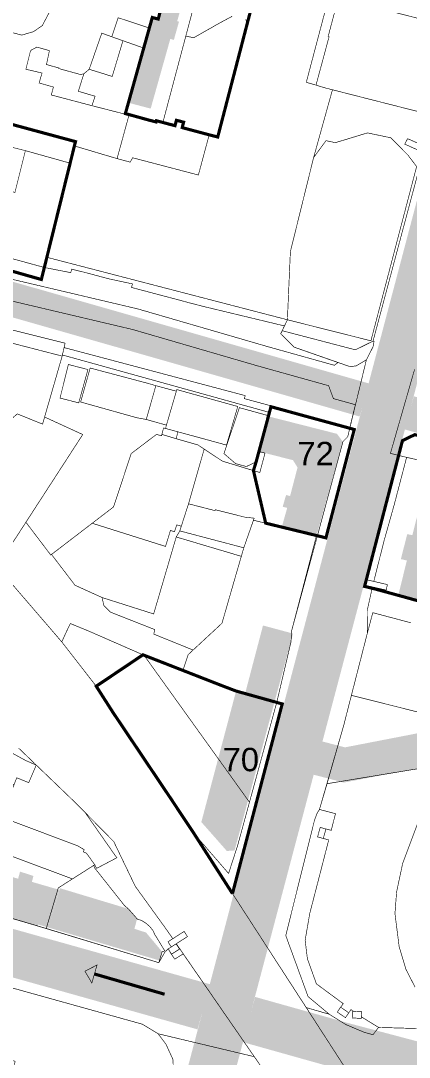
# Model space of a CAD drawing. Header units: millimetres. Extents: x 21689 to 31331, y 37531 to 43751.
# Drawn here: x 26095.1 to 26219.4, y 42694 to 43025.9 of the extents above; entities that cross this region are included whole.
import ezdxf

# ---------------------------------------------------------------- set-up
doc = ezdxf.new("R2010")
doc.units = ezdxf.units.MM
doc.linetypes.add('g5_084', pattern=[0.4, 0.2, -0.2])
for name, color, linetype, lineweight, transparency in [('0.1 ОКН', 1, 'Continuous', 9, 0.4), ('00 Дороги', 252, 'Continuous', 9, 0.2), ('24. ценная дореволюц постройка', 192, 'Continuous', 13, 0.4)]:
    doc.layers.add(name, color=color, linetype=linetype, lineweight=lineweight, transparency=transparency)
for name, color, linetype, lineweight in [('0.15 - Видовые раскрытия', 22, 'Continuous', 9), ('00 границы ОКН', 1, 'Continuous', 40), ('00 номер ОКН', 7, 'Continuous', 15), ('00 Разраб границы', 5, 'g5_084', 50), ('CONTUR', 150, 'Continuous', 9)]:
    doc.layers.add(name, color=color, linetype=linetype, lineweight=lineweight)
doc.styles.get("Standard").update_dxf_attribs({"font": 'arial.ttf'})
doc.linetypes.add('474_2', pattern='A,1,-0.5,[222,geobl2.shx,S=0.1,R=0,X=0,Y=0],-0.5,3', length=5)

# ---------------------------------------------------------------- blocks, each defined once
blk = doc.blocks.new('участки все')
at = {"layer": 'CONTUR', "const_width": 0.2}
for points in [[(3293.876635230001, 5036.166406349999), (3258.139309370003, 5087.953999959995), (3261.714328419999, 5090.239278249995), (3260.649681080002, 5091.895592589994), (3257.02390792, 5089.56109104), (3254.989079540003, 5092.512270499995), (3245.010806590002, 5106.34516202), (3238.14963643, 5120.640329659996), (3226.254849450001, 5132.742554129997), (3207.64886093, 5150.647585549996)], [(3049.041113380001, 5399.048216209994), (3066.578408900001, 5372.739460289995), (3078.65109091, 5357.234471449999), (3107.374617310001, 5320.224345809998), (3113.09150861, 5315.446768599999), (3117.252602799999, 5306.372979279993), (3121.309304400002, 5300.930818119996), (3129.158692240002, 5291.09054723), (3134.572789810001, 5285.477600389997), (3142.064979760002, 5278.432822149996), (3152.965431520002, 5263.435792639997), (3156.908024890003, 5257.725377509996), (3189.283236390002, 5222.129363479995), (3221.499238520002, 5184.625778199996), (3232.521913460001, 5170.426889199997), (3237.834538900003, 5162.105478099999), (3256.27050748, 5134.402974739998), (3263.770529870002, 5123.298050269994), (3273.448505120003, 5108.1397468), (3315.473205480001, 5043.115783129993), (3323.12438768, 5026.208503669994), (3333.412785950001, 5001.280784749994)], [(3337.208914030001, 5341.285229399996), (3321.095101990002, 5280.961509929999), (3321.413498540002, 5280.856633799995), (3321.097233210003, 5279.141463449996), (3318.963099680001, 5274.954109719998), (3312.996088650002, 5250.335289619994), (3311.482698070002, 5248.808451099998), (3295.065599550002, 5188.269366449997), (3294.860982080001, 5184.702472189994), (3290.282977320003, 5165.242420719994), (3281.553597530001, 5133.285837609998), (3277.771314150003, 5119.423644209994), (3274.87416462, 5110.46793549), (3263.770529870002, 5123.298050269994), (3273.448505120003, 5108.1397468), (3299.726401020001, 5067.497077059997), (3307.07411107, 5065.384555839999), (3300.310318920001, 5071.018163259999), (3293.169751690002, 5090.577646589999), (3302.323140910001, 5127.367774209997), (3303.168931950001, 5129.704841529994), (3303.948201270003, 5130.962919159996), (3311.71062753, 5157.894267999996), (3319.241081920001, 5187.309186619998), (3319.213172260003, 5194.629669629998), (3320.813209100001, 5201.815224599996), (3320.919462940001, 5202.223600749996), (3318.86666593, 5202.695036629993), (3319.243835820002, 5204.469274919997), (3321.32662602, 5203.997379779997), (3324.721650080002, 5217.385496989998), (3327.851669940002, 5228.487654389995), (3331.83504192, 5243.726776409996), (3326.654438760001, 5244.996111649999), (3334.386420049999, 5271.897922819997)], [(3306.974046810003, 5391.268576769995), (3299.73382958, 5363.829231639996), (3302.850413370001, 5362.951502699995), (3305.208853470002, 5362.195383659994), (3307.848454770003, 5361.514959969994), (3308.107477270001, 5361.450993239996), (3302.074881430002, 5339.733200089998), (3294.64352093, 5309.606759959999), (3293.689469830002, 5287.791201119995), (3216.804922990003, 5307.778626209998), (3225.740468350003, 5343.402083109999), (3239.18938639, 5339.406118119994), (3243.392049570001, 5338.271756899994), (3244.18346068, 5339.6696495), (3265.209069970002, 5334.147656609996), (3268.66627555, 5347.024818669997), (3271.395550550002, 5346.323021749995), (3280.6196547, 5381.852053589994), (3280.650013460003, 5383.181598979994), (3280.35294334, 5384.026154349995)], [(3276.027552260003, 5384.982393859995), (3271.762534879999, 5382.697683829996), (3263.702087320002, 5378.101072919999), (3261.190619200003, 5378.659533809994), (3267.430427200001, 5402.154169579997)], [(3196.25790601, 5309.943263349996), (3215.985037500003, 5304.521154799993), (3224.380013620001, 5302.882596459997), (3224.676943000002, 5303.988058499999), (3229.319506750002, 5302.846961739997), (3236.460173170002, 5300.927607499994), (3244.12485502, 5299.270231559996), (3243.80762403, 5298.145080279995), (3252.392756600002, 5295.863605459999), (3255.619775250001, 5295.014186199995), (3259.603712950001, 5293.963175309997), (3261.904004090001, 5293.327947939993), (3266.87434939, 5292.041831239999), (3292.69937608, 5285.826346499998), (3292.03579256, 5284.286495569999), (3291.540592600002, 5283.294070519994), (3295.8749919, 5279.007668709994), (3309.870003260003, 5274.103337829998), (3308.716330810002, 5273.210996179994), (3287.22833092, 5279.230069219994), (3245.91195165, 5291.242804609996), (3202.508479030003, 5301.487486419995)], [(3368.000156310002, 5235.552953439998), (3331.83504192, 5243.726776409996), (3326.654438760001, 5244.996111649999), (3334.386420049999, 5271.897922819997)], [(3351.308265210002, 5146.617871249997), (3306.374433310001, 5139.205832209999), (3311.71062753, 5157.894267999996), (3314.167830460003, 5167.506716929995), (3342.12042979, 5160.478658019994)], [(3342.12042979, 5160.478658019994), (3314.167830460003, 5167.506716929995), (3319.241081920001, 5187.309186619998), (3321.013270440003, 5193.982101759996), (3321.013270440003, 5193.982101759996), (3333.183807590002, 5190.745723039996)], [(3335.255717380002, 5126.21351034), (3330.563240380001, 5113.645265219995), (3328.634187430001, 5104.564733549996), (3328.108042960001, 5097.632737209998), (3329.445281700002, 5087.002181389994), (3331.633621930003, 5079.708619159996), (3334.546909010002, 5074.043969209998)], [(3345.379733469999, 5060.507999379995), (3322.85943664, 5061.152825419995), (3317.34152323, 5064.557339229999), (3317.456149060003, 5066.165596339997), (3314.618477060002, 5066.319046769997), (3314.630158690001, 5066.428868739997), (3314.04687504, 5066.867803069996), (3313.331113230001, 5065.838754689997), (3311.757853620001, 5066.932852119993), (3310.72849908, 5067.62861847), (3311.575609150001, 5068.745656369996), (3302.972952420001, 5075.107425309994), (3300.085947970001, 5083.1416914), (3299.366909740002, 5089.082746469998), (3300.848408090002, 5097.670127929996), (3303.920534160003, 5109.563179369994), (3306.918849360002, 5121.207358909996), (3305.175828800002, 5121.66405105), (3305.47229835, 5122.739519799994), (3306.022337930001, 5124.701112709998), (3307.715829070003, 5124.275179169999), (3309.077438660003, 5129.604371199995), (3303.948201270003, 5130.962919159996), (3306.374433310001, 5139.205832209999), (3306.374433310001, 5139.205832209999), (3351.308265210002, 5146.617871249997)], [(3177.43926254, 5104.319779799997), (3213.795918120002, 5093.633014459999), (3252.54640997, 5081.889589299994), (3254.580305610002, 5085.408474369994), (3255.553865490001, 5086.293574449999), (3256.577909610002, 5084.597881509996), (3257.643934740001, 5083.03154679), (3260.359502210002, 5084.699979959994), (3283.09564498, 5051.781599539994), (3252.327811860003, 5059.122759599995), (3247.274739210002, 5062.190153899996), (3199.070121330002, 5075.62834838)], [(3334.546909010002, 5074.043969209998), (3331.633621930003, 5079.708619159996), (3329.445281700002, 5087.002181389994), (3328.108042960001, 5097.632737209998), (3328.634187430001, 5104.564733549996), (3330.563240380001, 5113.645265219995), (3335.255717380002, 5126.21351034)], [(3372.258396380003, 5026.446190799994), (3316.493998310001, 5043.820158579998), (3314.74036765, 5044.237012509999), (3299.726401020001, 5067.497077059997), (3299.726401020001, 5067.497077059997), (3307.07411107, 5065.384555839999), (3312.333767489999, 5062.09399714), (3318.285363130002, 5059.582849759994), (3321.073706170003, 5058.820150069994), (3322.85943664, 5061.152825419995), (3345.379733469999, 5060.507999379995)], [(3257.091023290003, 5050.839763179997), (3254.855944660001, 5055.734023649995), (3252.327811860003, 5059.122759599995), (3252.327811860003, 5059.122759599995), (3283.09564498, 5051.781599539994), (3287.233755360001, 5045.77819261)]]:
    blk.add_lwpolyline(points, dxfattribs=at)
for points in [[(3198.660873550001, 5421.157350049995), (3256.055834250001, 5405.778370599997), (3254.50630076, 5399.932052239994), (3252.321692470003, 5391.795440539993), (3247.790482140001, 5393.02483391), (3247.663160980002, 5392.546779769997), (3243.93686813, 5393.443845329995), (3237.290199540003, 5391.705608309997), (3233.216588440002, 5392.777993539996), (3229.288656770001, 5393.568145869998), (3226.3225069, 5387.943520609995), (3219.370572930002, 5389.779985899993), (3215.251149949999, 5381.983002719993), (3212.421625430001, 5380.056314289999), (3208.694707360002, 5378.953373579999), (3188.736250750001, 5384.289027469996), (3198.660873550001, 5421.157350049995)], [(3241.850047809999, 5353.8154899), (3242.80235364, 5357.230934569997), (3250.46155769, 5384.603867639999), (3252.35393184, 5384.104886969995), (3254.062310360001, 5390.528777609993), (3252.13994302, 5391.028217579995), (3254.50630076, 5399.932052239994), (3256.055834250001, 5405.778370599997), (3267.57912165, 5402.721897099997), (3253.846750560002, 5350.981770509999), (3251.77518261, 5351.533495299999), (3251.65923705, 5351.145267669999), (3249.049628540001, 5351.825232109994), (3243.055180930002, 5353.497034029999), (3241.850047809999, 5353.8154899)], [(3302.850413370001, 5362.951502699995), (3307.038338220002, 5378.487494549998), (3306.739477890002, 5378.562071389999), (3310.007846160003, 5390.862118849996), (3313.404213210001, 5389.970105449997), (3344.054559129999, 5382.140715409994), (3337.14446833, 5354.056312869994), (3314.980652640003, 5359.69573544), (3307.848454770003, 5361.514959969994), (3305.208853470002, 5362.195383659994), (3302.850413370001, 5362.951502699995)], [(3237.486804740001, 5378.42249384), (3239.54020503, 5384.521099089994), (3240.206838310002, 5384.300889619997), (3249.270990020003, 5381.302072349994), (3247.42310262, 5374.910318059999), (3238.133289470003, 5378.192592819999), (3237.486804740001, 5378.42249384)], [(3234.30482903, 5379.601226699997), (3237.486804740001, 5378.42249384), (3238.133289470003, 5378.192592819999), (3241.0774628, 5377.157502419999), (3237.632303210001, 5365.72016651), (3230.277504370003, 5368.022803809996), (3234.30482903, 5379.601226699997)], [(3211.519342390002, 5374.030082829995), (3213.546033180003, 5375.119057979995), (3217.548588760001, 5373.977760369998), (3216.600509910001, 5369.532242679998), (3220.553689160003, 5368.431701519999), (3220.491100220003, 5368.262658579995), (3227.511487510001, 5366.325144709997), (3228.565383050002, 5366.579009089997), (3226.799574040001, 5360.976003769996), (3232.14524079, 5359.384136649999), (3231.168759120003, 5356.349065059999), (3218.13132588, 5359.788725539998), (3218.840058920003, 5362.317893100001), (3214.260084150003, 5363.628033549997), (3215.17887585, 5366.813989819995), (3212.687862130002, 5367.402137729994), (3210.01734844, 5368.02303448), (3211.519342390002, 5374.030082829995)], [(3241.0774628, 5377.157502419999), (3237.632303210001, 5365.72016651), (3230.277504370003, 5368.022803809996), (3228.565383050002, 5366.579009089997), (3226.799574040001, 5360.976003769996), (3232.14524079, 5359.384136649999), (3231.168759120003, 5356.349065059999), (3241.408616619999, 5353.722248509999), (3247.42310262, 5374.910318059999), (3241.0774628, 5377.157502419999)], [(3308.107477270001, 5361.450993239996), (3314.980652640003, 5359.69573544), (3337.14446833, 5354.056312869994), (3340.141538330001, 5353.210414359994), (3337.630668150003, 5343.358787069999), (3332.157894070002, 5345.792606269998), (3331.24099912, 5344.036632729999), (3336.7829919, 5341.551753259999), (3337.208914030001, 5341.285229399996), (3321.095101990002, 5280.961509929999), (3315.452129710001, 5278.157894529999), (3292.03579256, 5284.286495569999), (3293.689469830002, 5287.791201119995), (3320.416480920001, 5281.051901749997), (3335.041112580003, 5336.858389889997), (3332.286709050001, 5340.490593619994), (3326.802018570001, 5346.064619129997), (3319.316073000002, 5347.639258199997), (3309.038026620001, 5344.506614879996), (3306.047892300001, 5345.152405649998), (3302.074881430002, 5339.733200089998), (3308.107477270001, 5361.450993239996)], [(3251.77518261, 5351.533495299999), (3255.848487450002, 5350.441115079993), (3257.721019240002, 5349.952438499997), (3258.187557110003, 5351.685308189997), (3260.498152090001, 5351.069922859998), (3260.041611960001, 5349.336900079993), (3260.180967870001, 5349.294765889993), (3268.66627555, 5347.024818669997), (3265.209069970002, 5334.147656609996), (3244.18346068, 5339.6696495), (3243.392049570001, 5338.271756899994), (3239.18938639, 5339.406118119994), (3243.055180930002, 5353.497034029999), (3249.049628540001, 5351.825232109994), (3251.65923705, 5351.145267669999), (3251.77518261, 5351.533495299999)], [(3191.40512838, 5350.907895379998), (3197.478333970001, 5349.154886689998), (3194.279090960001, 5338.103786779996), (3200.242780750003, 5336.382455489999), (3202.386678680003, 5343.819686399998), (3209.858189200001, 5341.955265749995), (3206.513148570001, 5328.566380149998), (3187.06488187, 5333.914219409998), (3191.40512838, 5350.907895379998)], [(3306.047892300001, 5345.152405649998), (3309.038026620001, 5344.506614879996), (3319.316073000002, 5347.639258199997), (3326.802018570001, 5346.064619129997), (3332.286709050001, 5340.490593619994), (3335.041112580003, 5336.858389889997), (3320.416480920001, 5281.051901749997), (3293.689469830002, 5287.791201119995), (3294.64352093, 5309.606759959999), (3302.074881430002, 5339.733200089998), (3306.047892300001, 5345.152405649998)], [(3332.157894070002, 5345.792606269998), (3337.630668150003, 5343.358787069999), (3336.7829919, 5341.551753259999), (3331.24099912, 5344.036632729999), (3332.157894070002, 5345.792606269998)], [(3181.369771540002, 5313.991265719996), (3183.206082640002, 5320.933202999993), (3185.586876490001, 5330.126820879996), (3186.6266655, 5334.030930419999), (3206.513148570001, 5328.566380149998), (3209.858189200001, 5341.955265749995), (3224.346106740002, 5337.893390699996), (3215.985037500003, 5304.521154799993), (3196.25790601, 5309.943263349996), (3183.441186830001, 5313.429543299993), (3181.369771540002, 5313.991265719996)], [(3128.836295320001, 5312.485657119999), (3125.010389110001, 5314.714258249995), (3127.797838890001, 5317.811601339999), (3169.428740300002, 5304.134030489993), (3200.76781224, 5294.914087789999), (3202.401929610001, 5294.529062869995), (3244.181282950002, 5284.669253599997), (3283.914299660003, 5273.090766819994), (3294.60854085, 5270.09699241), (3306.886144620003, 5266.668970219995), (3308.403020490001, 5262.545712179999), (3315.43309825, 5260.588052089996), (3313.69263279, 5253.374647259995), (3279.892748940002, 5262.542263939998), (3280.197379580001, 5263.497606779995), (3222.242544000001, 5278.885137189995), (3222.55406368, 5280.2903782), (3140.238388140002, 5300.860972119997), (3133.25431579, 5302.557927189998), (3132.337738860002, 5302.781963789996), (3127.408125530001, 5308.687494769998), (3128.836295320001, 5312.485657119999)], [(3228.206125650002, 5251.033603669995), (3216.001883200003, 5256.640519819994), (3215.357117520002, 5254.370374639999), (3207.25718615, 5257.644427129999), (3197.466647640002, 5249.124273039997), (3171.80537214, 5283.667475549999), (3177.27599468, 5287.623740199997), (3221.620729370003, 5276.154637029998), (3222.55406368, 5280.2903782), (3140.2283904, 5300.861125209994), (3133.25431579, 5302.557927189998), (3131.23779843, 5296.908758739999), (3138.325615170001, 5285.660138089996), (3143.538933490003, 5278.690254869995), (3153.50832397, 5264.27748659), (3157.414753550002, 5258.817627209996), (3176.295506550003, 5237.958357479998), (3184.015242190002, 5230.100090269996), (3203.143100590001, 5212.317064019997), (3228.206125650002, 5251.033603669995)], [(3197.466647640002, 5249.124273039997), (3171.80537214, 5283.667475549999), (3177.27599468, 5287.623740199997), (3221.620729370003, 5276.154637029998), (3215.357117520002, 5254.370374639999), (3207.25718615, 5257.644427129999), (3197.466647640002, 5249.124273039997)], [(3291.540592600002, 5283.294070519994), (3292.03579256, 5284.286495569999), (3315.452129710001, 5278.157894529999), (3321.095101990002, 5280.961509929999), (3321.413498540002, 5280.856633799995), (3321.097233210003, 5279.141463449996), (3318.963099680001, 5274.954109719998), (3315.632924410002, 5272.985086769994), (3313.590325320002, 5272.816361999997), (3295.875144990001, 5279.017666439998), (3291.540592600002, 5283.294070519994)], [(3210.025839910002, 5222.94175962), (3228.206125650002, 5251.033603669995), (3216.001883200003, 5256.640519819994), (3221.620729370003, 5276.154637029998), (3221.7062224, 5276.513330769994), (3287.566697540002, 5258.224726569999), (3287.240693670002, 5257.179710329998), (3278.33823668, 5259.636044349995), (3273.38319932, 5244.941802759996), (3277.11396699, 5241.724652279998), (3280.55955789, 5240.781886009994), (3283.682583550002, 5242.284077699995), (3282.829749799999, 5239.487114789998), (3272.88610349, 5242.5193956), (3265.045513790003, 5247.709491189999), (3258.125716300001, 5249.6854628), (3258.629748190001, 5251.907762279996), (3267.552660400001, 5249.481115349998), (3274.214659880003, 5247.649092309999), (3277.804023320001, 5260.014227189997), (3258.296844520002, 5265.432964739994), (3258.158760350001, 5264.905074999995), (3251.60597031, 5266.685425769995), (3248.748561550001, 5267.509185099996), (3230.582349520002, 5272.337385729996), (3227.535677460001, 5261.453951329997), (3245.508564890002, 5256.408709689996), (3248.53022389, 5255.862437589996), (3254.98227126, 5254.033629189994), (3254.716100680002, 5252.977696599999), (3254.068697390001, 5253.147611000001), (3253.420104610003, 5250.627522689995), (3251.796903670002, 5251.072380689999), (3243.72303274, 5244.945960459998), (3238.05110266, 5227.842675619999), (3217.97525236, 5212.449955849995), (3210.025839910002, 5222.94175962)], [(3229.864856000001, 5271.848368239997), (3226.93137386, 5261.173202279999), (3220.944933130002, 5262.714879249994), (3223.609548140001, 5273.464162869998), (3229.864856000001, 5271.848368239997)], [(3229.864856000001, 5271.848368239997), (3226.93137386, 5261.173202279999), (3220.944933130002, 5262.714879249994), (3223.609548140001, 5273.464162869998), (3229.864856000001, 5271.848368239997)], [(3251.60597031, 5266.685425769995), (3248.748561550001, 5267.509185099996), (3230.582349520002, 5272.337385729996), (3227.535677460001, 5261.453951329997), (3245.508564890002, 5256.408709689996), (3248.53022389, 5255.862437589996), (3251.60597031, 5266.685425769995)], [(3258.158760350001, 5264.905074999995), (3251.60597031, 5266.685425769995), (3248.53022389, 5255.862437589996), (3254.98227126, 5254.033629189994), (3258.158760350001, 5264.905074999995)], [(3258.296844520002, 5265.432964739994), (3277.804023320001, 5260.014227189997), (3274.214659880003, 5247.649092309999), (3267.552660400001, 5249.481115349998), (3258.629748190001, 5251.907762279996), (3254.716100680002, 5252.977696599999), (3254.98227126, 5254.033629189994), (3258.158760350001, 5264.905074999995), (3258.296844520002, 5265.432964739994)], [(3288.432991190003, 5259.941475019994), (3313.64758999, 5253.045334449998), (3312.996088650002, 5250.335289619994), (3311.482698070002, 5248.808451099998), (3303.290292460002, 5218.613662759999), (3303.011427550002, 5218.687933299996), (3291.8230109, 5221.409270949997), (3290.60757393, 5221.707883999996), (3286.741925210001, 5222.64708196), (3282.826287790002, 5223.587045379995), (3283.056341620002, 5224.243527849998), (3280.031468040001, 5224.579847279994), (3270.597753050002, 5226.954314569994), (3270.513331680002, 5226.665604999994), (3262.056791880001, 5228.855108459996), (3267.064997000002, 5246.368558379996), (3272.88610349, 5242.5193956), (3282.829596710002, 5239.477117049995), (3284.870406010003, 5238.875863499998), (3286.525425420001, 5245.080569519996), (3284.60336424, 5245.600004199994), (3288.432991190003, 5259.941475019994)], [(3287.240693670002, 5257.179710329998), (3278.33823668, 5259.636044349995), (3273.38319932, 5244.941802759996), (3277.11396699, 5241.724652279998), (3280.55955789, 5240.781886009994), (3283.682583550002, 5242.284077699995), (3287.240693670002, 5257.179710329998)], [(3243.72303274, 5244.945960459998), (3251.796903670002, 5251.072380689999), (3253.420104610003, 5250.627522689995), (3253.53681551, 5251.065739019999), (3258.125716300001, 5249.6854628), (3265.045513790003, 5247.709491189999), (3267.064997000002, 5246.368558379996), (3262.056791880001, 5228.855108459996), (3259.74676215, 5221.670423889999), (3258.283218770001, 5222.092836919998), (3257.55954309, 5219.893900749994), (3256.26596117, 5220.313711309994), (3254.697765650002, 5215.207683809996), (3231.241032540002, 5222.616910449993), (3238.05110266, 5227.842675619999), (3243.72303274, 5244.945960459998)], [(3331.83504192, 5243.726776409996), (3368.000156310002, 5235.552953439998), (3383.098236720002, 5231.501741109997), (3376.030254320002, 5206.819782049999), (3371.188502880003, 5208.013927639993), (3370.283891030002, 5204.44775236), (3375.65307284, 5203.085529589997), (3374.626191990003, 5199.371225409995), (3373.653126960002, 5195.906099050001), (3368.654662140001, 5194.702626159997), (3360.539931360003, 5196.356890669995), (3359.25493498, 5190.806524799999), (3348.602876290003, 5193.28964684), (3348.80722323, 5194.226524949998), (3341.11775474, 5196.224280529998), (3328.620660630001, 5199.685661279996), (3320.813209100001, 5201.815224599996), (3320.919462940001, 5202.223600749996), (3325.3040749, 5201.216456219998), (3325.691089430002, 5202.98054366), (3321.32662602, 5203.997379779997), (3324.721650080002, 5217.385496989998), (3327.851669940002, 5228.487654389995), (3331.83504192, 5243.726776409996)], [(3259.26375038, 5220.167808099999), (3262.056791880001, 5228.855108459996), (3270.513331680002, 5226.665604999994), (3270.597753050002, 5226.954314569994), (3280.031468040001, 5224.579847279994), (3283.056341620002, 5224.243527849998), (3279.741169090001, 5214.764216689997), (3275.26917951, 5215.942700729996), (3272.17167213, 5216.760135969998), (3259.26375038, 5220.167808099999)], [(3231.241032540002, 5222.616910449993), (3254.697612560001, 5215.197686069995), (3256.26596117, 5220.313711309994), (3257.55954309, 5219.893900749994), (3258.283218770001, 5222.092836919998), (3259.74676215, 5221.670423889999), (3259.26375038, 5220.167808099999), (3258.12399706, 5218.225244899993), (3250.896508860002, 5193.575720229993), (3234.37696641, 5198.838707089999), (3225.736957100002, 5202.761032989998), (3218.217953530003, 5212.626241009996), (3231.241032540002, 5222.616910449993)], [(3277.09151133, 5205.644717819996), (3279.255248740002, 5213.071644039999), (3279.741169090001, 5214.764216689997), (3282.826440880003, 5223.597043109999), (3286.741925210001, 5222.64708196), (3290.60757393, 5221.707883999996), (3291.8230109, 5221.409270949997), (3303.011427550002, 5218.687933299996), (3295.065599550002, 5188.269366449997), (3294.860982080001, 5184.702472189994), (3290.282977320003, 5165.242420719994), (3277.268601629999, 5168.881722769999), (3272.764887550002, 5170.600696219997), (3260.269533630002, 5175.482061049995), (3261.947091329999, 5180.546413759999), (3262.647191650002, 5181.20569902), (3267.33380818, 5185.553971759997), (3268.97732229, 5187.088818319993), (3269.362594140002, 5187.432921739993), (3270.630681050003, 5188.613514049997), (3272.761128280003, 5190.600908209999), (3277.09151133, 5205.644717819996)], [(3258.12399706, 5218.225244899993), (3278.949240440001, 5212.026321569997), (3277.09151133, 5205.644717819996), (3272.761128280003, 5190.600908209999), (3270.630681050003, 5188.613514049997), (3269.362594140002, 5187.432921739993), (3268.97732229, 5187.088818319993), (3267.33380818, 5185.553971759997), (3263.51954972, 5182.012347829994), (3250.93758391, 5187.115041049998), (3251.23987093, 5188.570423779995), (3237.114991790001, 5194.136745929995), (3234.977019120001, 5196.229498729998), (3234.37696641, 5198.838707089999), (3250.896508860002, 5193.575720229993), (3258.12399706, 5218.225244899993)], [(3318.86666593, 5202.695036629993), (3319.243835820002, 5204.469274919997), (3325.691089430002, 5202.98054366), (3325.3040749, 5201.216456219998), (3318.86666593, 5202.695036629993)], [(3224.239264719999, 5190.50386936), (3230.330982269999, 5188.000573999998), (3247.823708780001, 5180.332667559997), (3281.553597530001, 5133.285837609998), (3277.771314150003, 5119.423644209994), (3274.87416462, 5110.46793549), (3263.770529870002, 5123.298050269994), (3256.27050748, 5134.402974739998), (3237.834538900003, 5162.105478099999), (3232.521913460001, 5170.426889199997), (3221.499238520002, 5184.625778199996), (3223.02034218, 5187.962513429994), (3224.239264719999, 5190.50386936)], [(3183.67737202, 5180.604870159994), (3184.050244040002, 5180.139157089994), (3185.561115280001, 5178.236007709995), (3185.134722130002, 5176.512522879995), (3191.31281748, 5168.547861599996), (3193.821836990002, 5167.829438199994), (3195.185862570001, 5167.438549369996), (3192.074614240003, 5156.256099649996), (3197.591103660001, 5153.411609719995), (3209.92770945, 5146.652660809996), (3213.335041400001, 5145.170476809995), (3210.928921260002, 5139.547274499993), (3207.092758250001, 5141.106025219997), (3206.239571640003, 5138.939071919994), (3193.62653863, 5143.972239569993), (3193.741106240003, 5144.2704877), (3190.374883900001, 5145.172037689998), (3175.209366170002, 5150.044287569995), (3173.826263540002, 5150.495468939997), (3183.67737202, 5180.604870159994)], [(3247.823708780001, 5180.332667559997), (3272.764887550002, 5170.600696219997), (3277.268601629999, 5168.881722769999), (3290.282977320003, 5165.242420719994), (3281.553597530001, 5133.285837609998), (3247.823708780001, 5180.332667559997)], [(3207.092758250001, 5141.106025219997), (3210.928921260002, 5139.547274499993), (3213.335041400001, 5145.170476809995), (3213.413951689999, 5145.099267989994), (3226.254849450001, 5132.742554129997), (3228.952895980001, 5130.001220849997), (3239.100718050002, 5115.485726740001), (3232.68888609, 5112.103876379995), (3232.297855560002, 5112.689868299996), (3232.046487150001, 5113.253721589994), (3229.412972130002, 5116.944074069994), (3228.419322040001, 5117.359291799999), (3228.680440510002, 5118.085299319995), (3226.450085730001, 5119.369459929999), (3202.10019415, 5128.532370889995), (3206.239571640003, 5138.939071919994), (3207.092758250001, 5141.106025219997)], [(3175.604653450002, 5126.878050429994), (3187.27148182, 5123.399383479998), (3187.94960783, 5125.889019959998), (3188.99898054, 5129.112977819997), (3189.714294740003, 5132.072048589995), (3196.155015430002, 5129.50340958), (3193.238328880001, 5120.577998429995), (3224.916902920002, 5108.712852049997), (3220.382760560002, 5105.832254809996), (3216.533813930001, 5092.84108654), (3162.468493710003, 5108.849043539994), (3164.21904946, 5114.762286859994), (3165.230421280001, 5118.116827849997), (3175.604653450002, 5126.878050429994)], [(3196.155015430002, 5129.50340958), (3196.498105910003, 5130.35816304), (3198.336358690001, 5129.590010109998), (3198.482144180001, 5129.96778087), (3201.27528083, 5128.865004369997), (3202.10019415, 5128.532370889995), (3226.450085730001, 5119.369459929999), (3228.680440510002, 5118.085299319995), (3228.419322040001, 5117.359291799999), (3229.412972130002, 5116.944074069994), (3232.046487150001, 5113.253721589994), (3224.916902920002, 5108.712852049997), (3193.238328880001, 5120.577998429995), (3196.155015430002, 5129.50340958)], [(3305.175828800002, 5121.66405105), (3303.343594059999, 5122.172109609994), (3303.640216700002, 5123.25757609), (3304.190103200003, 5125.209171279996), (3306.022337930001, 5124.701112709998), (3307.715829070003, 5124.275179169999), (3309.077438660003, 5129.604371199995), (3303.948201270003, 5130.962919159996), (3303.168931950001, 5129.704841529994), (3302.323140910001, 5127.367774209997), (3293.169751690002, 5090.577646589999), (3300.310318920001, 5071.018163259999), (3307.07411107, 5065.384555839999), (3312.333767489999, 5062.09399714), (3318.285363130002, 5059.582849759994), (3321.073706170003, 5058.820150069994), (3322.85943664, 5061.152825419995), (3317.331678580002, 5064.567490039998), (3317.303569750002, 5064.037916409994), (3314.515886410001, 5064.190601399998), (3314.618477060002, 5066.319046769997), (3314.630158690001, 5066.428868739997), (3314.04687504, 5066.867803069996), (3313.331113230001, 5065.838754689997), (3312.257317440002, 5064.285184389999), (3310.673907010001, 5065.36943716), (3309.65470327, 5066.075048159997), (3310.72849908, 5067.62861847), (3311.575609150001, 5068.745656369996), (3302.972952420001, 5075.107425309994), (3300.085947970001, 5083.1416914), (3299.366909740002, 5089.082746469998), (3300.848408090002, 5097.670127929996), (3303.920534160003, 5109.563179369994), (3306.918849360002, 5121.207358909996), (3305.175828800002, 5121.66405105)], [(3306.022337930001, 5124.701112709998), (3305.47229835, 5122.739519799994), (3305.175828800002, 5121.66405105), (3303.343594059999, 5122.172109609994), (3303.640216700002, 5123.25757609), (3304.190103200003, 5125.209171279996), (3306.022337930001, 5124.701112709998)], [(3224.916902920002, 5108.712852049997), (3231.713194080003, 5113.03882319), (3232.040411120001, 5112.203806419995), (3241.566194860002, 5100.167856659995), (3242.947966880001, 5098.976690149997), (3245.660651100003, 5095.88513037), (3245.729410570002, 5095.804076919995), (3247.053292010001, 5095.403802989997), (3248.311216820003, 5094.614535939996), (3249.633920930003, 5093.484274359995), (3250.693775390002, 5092.168036019997), (3251.225433870001, 5090.969886139996), (3253.791155360003, 5086.770568119995), (3254.464466040001, 5085.680250179997), (3253.599456129999, 5085.353492349998), (3252.746470360002, 5082.546531159998), (3252.54640997, 5081.889589299994), (3216.533813930001, 5092.84108654), (3220.382760560002, 5105.832254809996), (3224.916902920002, 5108.712852049997)], [(3256.543593760002, 5086.928425019999), (3255.478793300001, 5088.57474163), (3260.649681080002, 5091.895592589994), (3261.714328419999, 5090.239278249995), (3256.543593760002, 5086.928425019999)], [(3255.553865490001, 5086.293574449999), (3256.543593760002, 5086.928425019999), (3258.0687129, 5087.915080599996), (3259.193193589999, 5086.247850039995), (3256.62866369, 5084.647104769996), (3255.553865490001, 5086.293574449999)], [(3256.577909610002, 5084.597881509996), (3259.293477089999, 5086.266314679996), (3260.359502210002, 5084.699979959994), (3257.643934740001, 5083.03154679), (3256.577909610002, 5084.597881509996)], [(3199.070121330002, 5075.62834838), (3247.274739210002, 5062.190153899996), (3252.327811860003, 5059.122759599995), (3254.855944660001, 5055.734023649995), (3257.091023290003, 5050.839763179997), (3257.158700350003, 5048.728710569994), (3257.24922319, 5045.497299479997), (3254.903634480001, 5036.643145349997), (3252.954693150001, 5028.222921229994), (3251.819084700001, 5028.510311309998), (3208.64077197, 5041.051534039994), (3206.45060828, 5041.69507383), (3205.364693030002, 5043.921718389996), (3206.562416230001, 5050.303429729996), (3199.90194552, 5052.235427029998), (3202.234829090001, 5060.259770319993), (3195.506364280002, 5062.32280994), (3199.070121330002, 5075.62834838)], [(3310.72849908, 5067.62861847), (3311.757853620001, 5066.932852119993), (3313.331113230001, 5065.838754689997), (3312.257317440002, 5064.285184389999), (3310.673907010001, 5065.36943716), (3309.65470327, 5066.075048159997), (3310.72849908, 5067.62861847)], [(3314.515886410001, 5064.190601399998), (3314.618477060002, 5066.319046769997), (3317.456149060003, 5066.165596339997), (3317.303569750002, 5064.037916409994), (3314.515886410001, 5064.190601399998)]]:
    blk.add_lwpolyline(points, close=True, dxfattribs=at)
blk = doc.blocks.new('стрелка вид улицы')
at = {"layer": '0.15 - Видовые раскрытия', "linetype": '474_2'}
h = blk.add_hatch(color=256, dxfattribs=at)
h.dxf.hatch_style = 1
h.paths.add_polyline_path([(-23.3598505857517, -2.990916374132211), (-23.3598505857517, 2.990916374132211), (-26.53637324067677, 0)])
at = {"layer": '0.15 - Видовые раскрытия', "const_width": 0.2}
blk.add_lwpolyline([(-23.3598505857517, -2.990916374132211), (-23.3598505857517, 2.990916374132211), (-26.53637324067677, 0), (-23.3598505857517, -2.990916374132211)], dxfattribs=at)
at = {"layer": '0.15 - Видовые раскрытия', "linetype": '474_2', "const_width": 1}
blk.add_lwpolyline([(-23.3598505857517, 0), (0, 0)], dxfattribs=at)

msp = doc.modelspace()

# ---------------------------------------------------------------- hatches: boundary and pattern name
at = {"layer": '0.1 ОКН', "transparency": 33554585}
h = msp.add_hatch(color=1, dxfattribs=at)
h.dxf.hatch_style = 1
h.paths.add_polyline_path([(26136.69202810972, 42997.77407550798), (26142.9721500436, 43020.10038827319), (26144.1103155848, 43019.78023606288), (26145.75049021992, 43025.61118206661), (26145.17560564369, 43025.77289014956), (26147.66812917773, 43034.60289015267), (26148.26190659215, 43034.43899808013), (26149.71603152447, 43039.89547729595), (26141.22025185768, 43042.17352774918), (26138.88566745, 43033.39759736999), (26140.80803473, 43032.89815737), (26139.09935006, 43026.45427130999), (26137.20712897, 43026.96324968), (26129.56567107729, 42999.6537389278)])
h = msp.add_hatch(color=1, dxfattribs=at)
h.dxf.hatch_style = 1
h.paths.add_polyline_path([(26189.74964322922, 42860.9720168622), (26198.15128007417, 42891.11068072014), (26196.29164729635, 42893.62369798747), (26174.34703102706, 42899.21285880296), (26171.33034742057, 42887.96857694503), (26182.24, 42885.16999999999), (26183.68, 42882.83), (26181.3, 42873.7), (26180.01, 42874.02), (26178.93, 42870.24999999999), (26180.37, 42869.89), (26178.62915347463, 42863.71790777368)])
h = msp.add_hatch(color=1, dxfattribs=at)
h.dxf.hatch_style = 1
edge = h.paths.add_edge_path()
edge.add_line((26234.84700204312, 42864.45437910228), (26264.40856199318, 42856.89593170597))
edge.add_line((26264.40856199318, 42856.89593170597), (26268.02060413828, 42869.35551258327))
edge.add_line((26268.02060413828, 42869.35551258327), (26229.06740411651, 42879.71087566664))
edge.add_line((26229.06740411651, 42879.71087566664), (26224.52633094837, 42877.31788035529))
edge.add_line((26224.52633094837, 42877.31788035529), (26220.41516720598, 42861.17849181048))
edge.add_line((26220.41516720598, 42861.17849181048), (26218.76931417586, 42861.49014222655))
edge.add_line((26218.76931417586, 42861.49014222655), (26216.75180903528, 42853.49476834269))
edge.add_line((26216.75180903528, 42853.49476834269), (26218.65593073521, 42853.05075126057))
edge.add_line((26218.65593073521, 42853.05075126057), (26215.936299, 42841.952571))
edge.add_line((26215.936299, 42841.952571), (26228.448063, 42838.74121499999))
edge.add_line((26228.448063, 42838.74121499999), (26230.81124900001, 42848.21070299999))
edge.add_arc((26224.30406808304, 42853.80585608629), 8.581907803350578, 319.3096447711075, 373.2913658259505)
edge.add_line((26232.65609686205, 42855.77886313642), (26234.84700204312, 42864.45437910228))
h = msp.add_hatch(color=1, dxfattribs=at)
h.dxf.hatch_style = 1
h.paths.add_polyline_path([(26152.9, 42769.27999999999), (26161.06, 42760.02), (26163.54, 42760.18999999999), (26176.36386126983, 42807.93498194359), (26164.02, 42811.24)])
at = {"layer": '24. ценная дореволюц постройка'}
h = msp.add_hatch(color=192, dxfattribs=at)
h.dxf.hatch_style = 1
h.paths.add_polyline_path([(26166.92128007417, 42810.50068072014), (26172.62804911526, 42832.24075325764), (26182.23321716549, 42829.65386557997), (26176.36877130769, 42807.95315302285)])
h = msp.add_hatch(color=192, dxfattribs=at)
h.dxf.hatch_style = 1
h.paths.add_polyline_path([(26069.63069109972, 42745.08017142687), (26073.455649, 42757.325056), (26076.049917, 42756.556317), (26076.428648, 42757.82191), (26083.549054, 42755.646305), (26083.210448, 42754.29413), (26094.28, 42751.14), (26094.9, 42753.41), (26099.19, 42752.02), (26098.68, 42750.12999999999), (26107.47, 42747.57), (26103.97, 42735.5), (26100.7064422661, 42736.46872910443), (26100.58, 42736.04)])
h = msp.add_hatch(color=192, dxfattribs=at)
h.dxf.hatch_style = 1
h.paths.add_polyline_path([(26129.54, 42727.91), (26103.97, 42735.5), (26107.68, 42748.08999999999), (26129.81, 42741.41), (26132.33, 42738.21499999999), (26131.50066122669, 42735.08978790841), (26135.21, 42733.9), (26140.39, 42727.72), (26139.53, 42724.94)])

# ---------------------------------------------------------------- linework, layer by layer
at = {"layer": '00 границы ОКН', "const_width": 1, "flags": 128}
for points in [[(26172.30290073, 43042.99597243), (26167.37522376, 43024.21128227999), (26158.1411219, 42988.68240358), (26155.41184683, 42989.38420055), (26146.93638385, 42991.64399699), (26146.78733641, 42991.70627977), (26147.23372563, 42993.42945789), (26144.93297536, 42994.03469243999), (26144.46659053, 42992.31182044), (26142.58406107, 42992.80065017), (26140.58232415, 42993.3413056), (26138.51075616, 42993.89303040999), (26138.40480833, 42993.50464967999), (26135.79519987, 42994.18461416999), (26129.80075224, 42995.85641611999), (26128.59561908, 42996.17487202), (26128.59561908, 42996.17487202), (26129.54792495, 42999.59031672999), (26137.20712897, 43026.96324968), (26139.09935006, 43026.45427130999), (26140.80803473, 43032.89815737)], [(26172.30293679, 43042.99583798), (26167.37525977, 43024.21114779), (26158.14115789, 42988.68226904), (26155.41188289, 42989.38406596), (26146.93641985, 42991.64386235999), (26146.78737238, 42991.70614511), (26147.23376169, 42993.42932324), (26144.93301136, 42994.03455774999), (26144.46662658, 42992.31168579), (26142.58409705, 42992.80051546), (26140.58236016, 42993.34117099), (26138.51079222, 42993.89289578), (26138.40484439, 42993.50451506), (26135.79523588, 42994.18447949999), (26129.80078827, 42995.85628142), (26128.59565515, 42996.17473729), (26128.59565515, 42996.17473729), (26129.54796098, 42999.59018195999), (26137.20716503, 43026.96311503), (26139.09938609, 43026.45413663), (26140.80807079, 43032.89802273)]]:
    msp.add_lwpolyline(points, dxfattribs=at)
msp.add_lwpolyline([(26079.00739771, 42996.3140497), (26066.88344287, 42952.95934994999), (26101.7119233, 42943.04597094), (26112.62824647, 42987.20916490999), (26079.00739771, 42996.3140497)], close=True, dxfattribs=at)
at = {"layer": '00 Дороги', "lineweight": 9}
for points, const_width in [([(27209.23967210052, 43499.13957008901), (27037.38212925405, 43405.02855531126), (26876.28176421055, 43321.07229586579), (26815.86008917936, 43299.34851862608), (26776.40364168771, 43293.59810359106), (26754.40594915988, 43293.94281154392), (26564.00312037126, 43337.30358209209), (26500.96022192482, 43343.22528449037), (26354.54626421724, 43310.21236642242), (26319.39750818792, 43288.00344085478), (26306.54478472727, 43270.18673011177), (26245.37465400424, 43027.93720928305), (26166.7887605502, 42730.30427746999), (26121.38375137164, 42558.49972284863), (26061.95806307054, 42332.11734918993), (25997.51205447596, 42071.82990026301), (25972.35573562095, 41969.75946996081), (25950.24012673555, 41859.92388504591)], 12), ([(26326.27303583549, 43287.04516060596), (26316.66969617181, 43278.0406397166), (26305.04569809712, 43257.43553751598), (26245.37465400424, 43027.93720928305), (26166.7887605502, 42730.30427746999), (26121.38375137164, 42558.49972284863), (26061.95806307054, 42332.11734918993), (25997.51205447596, 42071.82990026301), (25972.35573562095, 41969.75946996081), (25948.75961894807, 41849.29887038347)], 15), ([(25975.58968950862, 42996.90816276959), (26003.1944922727, 42962.16285251107), (26205.05906306227, 42904.45255882528)], 11), ([(26219.40031565806, 42900.3525927149), (26220.8154779387, 42899.94801735772), (26452.94250176778, 42837.4491695045)], 11), ([(26190.20496237561, 42789.77586994614), (26198.69632055706, 42787.57064709902), (26431.69542257918, 42832.77698530831), (26432.89443959062, 42837.23767771816)], 11), ([(25916.70707762118, 42776.76625297314), (26153.70876849632, 42710.10175312933)], 15), ([(26168.09534385907, 42706.05505689066), (26197.55569294076, 42697.7683673337), (26280.89871126232, 42675.67223830534), (26404.63704471423, 42642.83490790836)], 15)]:
    msp.add_lwpolyline(points, dxfattribs=dict(at, const_width=const_width))
at = {"layer": '00 Разраб границы', "ltscale": 5, "const_width": 1, "flags": 128}
msp.add_lwpolyline([(26190.03591786, 42860.97239167), (26192.76558097029, 42860.30416945809), (26201.82833258607, 42895.011561778), (26175.17861659, 42902.30020392999), (26174.35371984678, 42899.21106947204), (26171.33034742057, 42887.96857694503), (26170.42820895, 42884.64280660999), (26169.5753752, 42881.8458437), (26173.48755061, 42865.00581087), (26178.5686363, 42863.76799985999), (26189.75705295, 42861.04666221), (26190.03591786, 42860.97239167)], dxfattribs=at)
msp.add_lwpolyline([(26190.03591786, 42860.97239167), (26192.76558097029, 42860.30416945809), (26201.82833258607, 42895.011561778), (26175.17861659, 42902.30020392999), (26174.35371984678, 42899.21106947204), (26171.33034742057, 42887.96857694503), (26170.42820895, 42884.64280660999), (26169.5753752, 42881.8458437), (26173.48755061, 42865.00581087), (26178.5686363, 42863.76799985999), (26189.75705295, 42861.04666221), (26190.03591786, 42860.97239167)], dxfattribs=at)
at = {"layer": '00 Разраб границы', "ltscale": 5, "const_width": 1}
for points in [[(26207.5588345, 42844.17395351), (26205.13111025569, 42844.75291305828), (26217.25148722632, 42891.42993379093), (26221.17758081031, 42893.35074870181), (26271.53561823819, 42880.63091585406), (26269.85385985, 42873.86031692999), (26262.77587972, 42849.17851096), (26261.84081544, 42845.5828018), (26262.39869824, 42845.4442585), (26261.37181739, 42841.72995431999), (26260.39875236, 42838.26482796), (26255.40028754, 42837.06135506999), (26247.28555676, 42838.71561957999), (26246.00056038, 42833.16525371), (26235.34850169, 42835.64837575), (26235.55284863, 42836.58525386), (26227.86338014, 42838.58300943999), (26221.8587825, 42840.24496393), (26215.36628603, 42842.04439019), (26207.5588345, 42844.17395351)], [(26207.5588345, 42844.17395351), (26205.13111025569, 42844.75291305828), (26217.25148722632, 42891.42993379093), (26221.17758081031, 42893.35074870181), (26271.53561823819, 42880.63091585406), (26269.85385985, 42873.86031692999), (26262.77587972, 42849.17851096), (26261.84081544, 42845.5828018), (26262.39869824, 42845.4442585), (26261.37181739, 42841.72995431999), (26260.39875236, 42838.26482796), (26255.40028754, 42837.06135506999), (26247.28555676, 42838.71561957999), (26246.00056038, 42833.16525371), (26235.34850169, 42835.64837575), (26235.55284863, 42836.58525386), (26227.86338014, 42838.58300943999), (26221.8587825, 42840.24496393), (26215.36628603, 42842.04439019), (26207.5588345, 42844.17395351)], [(26162.85826750041, 42746.37950579127), (26178.7785972598, 42807.11162985483), (26164.02, 42811.24), (26159.51051295, 42812.95942513), (26156.24722759056, 42814.23274905286), (26134.2176171769, 42822.84557101057), (26119.26753886, 42812.78561810999), (26124.5801643, 42804.46420701), (26143.11627519623, 42776.81763671258), (26150.51615527, 42765.65677917999), (26162.85774054146, 42746.37712612791)], [(26162.85826750041, 42746.37950579127), (26178.7785972598, 42807.11162985483), (26164.02, 42811.24), (26159.51051295, 42812.95942513), (26156.24722759056, 42814.23274905286), (26134.2176171769, 42822.84557101057), (26119.26753886, 42812.78561810999), (26124.5801643, 42804.46420701), (26143.11627519623, 42776.81763671258), (26150.51615527, 42765.65677917999), (26162.85774054146, 42746.37712612791)]]:
    msp.add_lwpolyline(points, dxfattribs=at)

# ---------------------------------------------------------------- block references
at = {"layer": '0.15 - Видовые раскрытия', "rotation": 343.8673699309493}
msp.add_blockref('стрелка вид улицы', (26141.13925746481, 42714.13709881858), dxfattribs=at)
at = {"layer": 'CONTUR'}
msp.add_blockref('участки все', (22886.7456254, 37642.35872891001), dxfattribs=at)

# ---------------------------------------------------------------- texts
at = {"layer": '00 номер ОКН', "color": 4, "char_height": 7.5, "attachment_point": 1}
for s, insert in [('{\\C7;72}', (26183.61906249522, 42891.03861371392)), ('{\\C7;70}', (26159.70811425336, 42793.0518163293))]:
    msp.add_mtext_dynamic_manual_height_columns(s, width=7.5, gutter_width=12.5, heights=[0], dxfattribs=dict(at, insert=insert))

doc.saveas('drawing.dxf')
